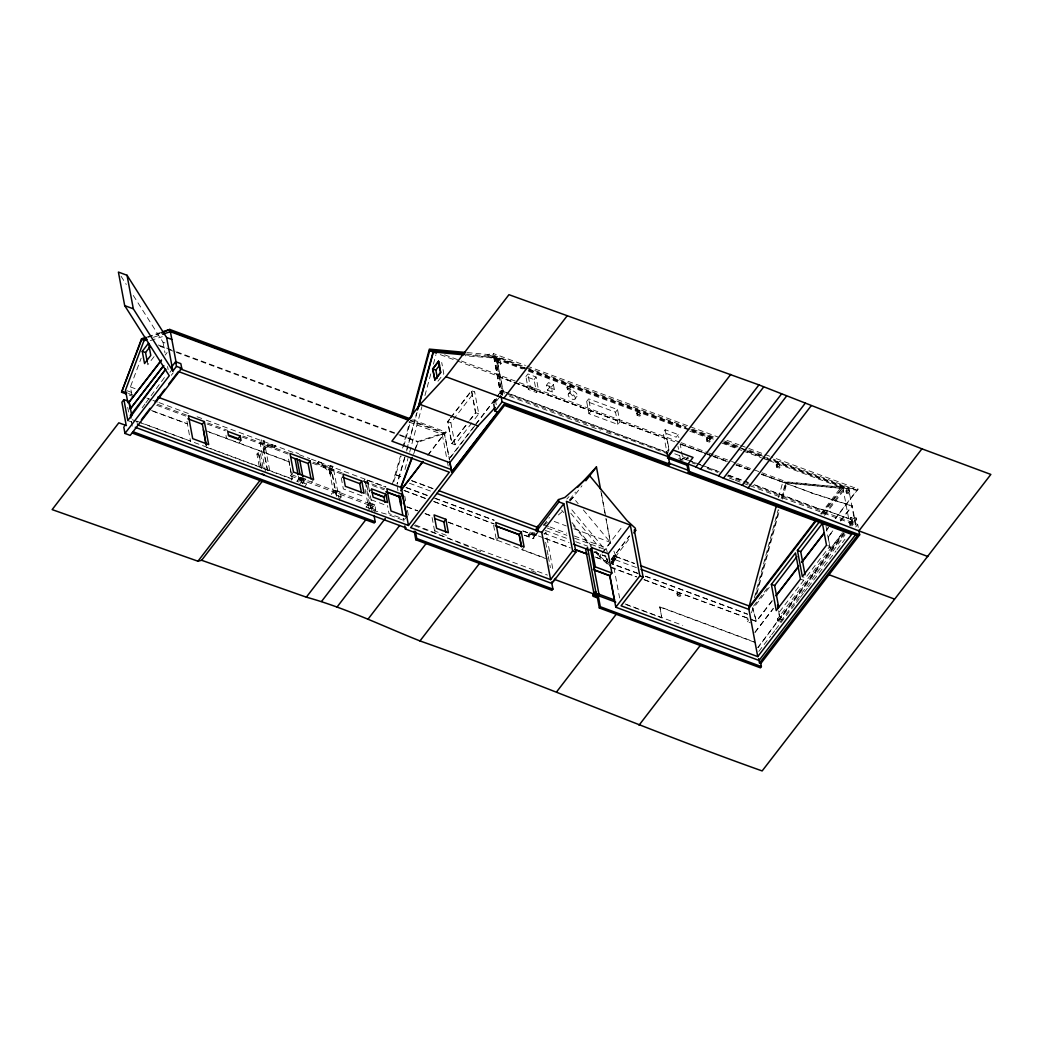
<?xml version="1.0" encoding="UTF-8"?>
<svg xmlns="http://www.w3.org/2000/svg" width="1043" height="1043" viewBox="0 0 1043 1043"><rect width="100%" height="100%" fill="white"/><g stroke="black" fill="none" stroke-linecap="round" stroke-linejoin="round"><path stroke-width="0.75" stroke-dasharray="5 3.75" d="M466.534 354.033L487.381 355.937L493.039 355.011L493.417 353.551L525.463 365.454M392.181 484.565L400.499 455.921M402.624 448.073L409.834 421.372M393.785 481.84L401.203 455.934M403.745 446.508L410.968 419.794M404.671 457.225L396.966 484.017M406.796 449.364L416.561 413.224M404.945 457.316L397.227 484.121M406.64 451.032L417.669 410.186M404.984 469.441L407.943 458.438M409.651 452.154L421.959 406.587M424.931 395.597L431.294 372.025M433.419 364.163L435.961 354.737M612.476 563.142L615.201 554.641M778.573 497.628L782.824 481.918L841.245 487.081L845.169 488.541L856.903 490.236L858.115 489.089L771.142 456.756M754.415 597.717L778.208 509.636M781.181 498.619L785.431 482.896L843.826 488.593L785.431 482.896M755.914 594.914L778.821 510.105M782.211 497.55L786.461 481.84L858.115 489.089L835.417 518.645M756.996 593.493L779.525 510.118M782.498 499.102L786.748 483.378M524.16 535.176L533.299 538.579L535.137 532.986M533.299 538.579L535.828 533.038M522.947 530.848L535.32 535.437L536.91 530.626M611.798 563.037L614.105 556.049L614.979 559.087L609.555 566.153M637.938 573.572L612.058 563.963L613.649 559.139L630.898 536.689M751.468 612.802L752.772 608.838L769.486 587.092M264.296 449.885L264.414 449.52A14.211 7.47 37.5 0 1 274.596 447.825L275.261 445.413A16.049 8.435 37.5 0 0 265.026 445.622L263.775 447.121L264.296 449.885L265.326 448.347A14.211 7.47 37.5 0 1 275.495 446.652M131.9 394.802L130.414 386.914L141.144 358.205M269.655 470.276L264.14 440.811L261.532 439.833L260.137 443.066L265.43 471.306M264.14 440.811L262.758 444.031L267.751 470.719M339.457 500.536L333.069 466.43L330.448 465.452L329.067 468.672L334.06 495.36M333.069 466.43L331.687 469.65L336.68 496.325M372.873 509.245L367.397 480.041L366.289 482.518L371.282 509.193M414.592 450.393L417.917 441.476L446.156 432.154L412.572 419.677M413.497 454.357L415.205 449.794M415.766 448.268L418.047 442.18L445.4 433.145L446.156 432.154M142.148 407.878L144.977 404.019M145.929 402.728L165.798 375.702M169.944 372.325L172.786 368.466M757.792 647.547L843.813 532.79M842.509 532.725L777.478 618.994L777.922 621.341L780.138 622.176L845.078 534.89M849.25 523.769L854.152 517.263L856.381 518.084L856.642 519.531L851.831 525.933M826.03 526.35L830.254 548.97L841.988 533.847M849.641 523.703L854.413 517.354L852.274 505.907L811.637 492.817L761.781 474.304M849.602 525.111L854.426 518.71L854.152 517.263M844.074 532.882L758.052 647.651M849.862 525.203L854.686 518.801L855.86 525.085L749.161 485.425M780.138 622.176L779.695 619.816L844.726 533.547M850.553 525.815L856.381 518.084M154.064 356.615L147.819 364.75L147.246 361.712M165.172 355.102L167.128 352.56M171.274 375.324L173.216 372.781M139.684 422.467L190.686 441.15M239.03 443.001L241.024 440.394M259.225 466.404L256.93 454.083L258.182 452.453L260.398 453.275L263.279 468.659M261.728 468.763L259.133 454.904L260.398 453.275M264.192 449.311L265.782 447.525M274.596 447.825L275.261 445.413M206.488 447.291L292.118 479.115L289.041 461.58L204.897 430.316M288.585 459.129L292.288 478.906L291.323 480.158L290.515 475.882L293.487 472.023M302.353 483.352L301.583 480.497L303.187 478.411L305.651 479.063L302.353 483.352L296.968 481.358L300.267 477.055L305.651 479.063L306.603 484.135L304.126 487.355M296.968 481.358L300.267 477.055L301.218 482.127L298.741 485.347M317.711 462.701L318.623 461.527A16.049 8.435 37.5 0 1 330.462 469.95L331.505 473.353L330.318 474.017A14.211 7.47 37.5 0 0 317.946 463.939L317.711 462.701A16.049 8.435 37.5 0 1 329.562 471.123L330.605 474.526M317.946 463.939L318.623 461.527M311.596 482.114L313.604 479.506M330.083 471.762L330.996 470.589M330.501 473.952L331.4 472.779M337.723 491.24L336.12 493.339L336.876 496.181L340.187 491.892L334.79 489.884L331.491 494.186L335.103 490.275L340.187 491.892L341.126 496.963L338.662 500.184M437.943 381.23L443.81 373.603L441.724 362.495M371.543 488.893L369.378 491.709L367.397 480.041M370.148 508.554L366.106 507.041L369.405 502.752L374.789 504.76L375.741 509.831L373.264 513.052M366.106 507.041L369.717 503.13L374.789 504.76L371.491 509.049L370.721 506.194L372.325 504.108M367.879 511.044L370.356 507.824L369.717 503.13M471.84 422.871L455.009 444.787L451.736 443.562L447.63 421.581L449.611 418.999M450.589 417.708L471.384 390.656L474.656 391.868L478.763 413.849L472.831 421.594M449.872 419.103L447.89 421.672L451.997 443.666L466.847 424.332M450.863 417.813L471.645 390.747L475.751 412.741L470.81 419.182M497.993 360.226L497.185 361.269L499.962 362.299L500.366 364.489L497.602 363.459L498.398 362.416L497.993 360.226L500.757 361.256L501.175 363.446L500.366 364.489M455.009 444.787L450.902 422.793L474.656 391.868M427.747 455.087L444.344 433.484L449.35 458.972M428.008 455.191L444.605 433.588L411.085 421.137M499.962 362.299L500.757 361.256M451.736 443.562L468.568 421.659M469.559 420.368L475.491 412.637L471.384 390.656M494.147 356.836L500.21 391.881L501.331 390.408L503.169 391.099L496.416 357.162L503.169 391.099M449.09 458.868L501.435 390.721L668.263 452.714M450.341 457.681L475.047 425.518M475.934 424.358L498.763 394.645M499.571 393.589L501.54 391.021L669.619 453.496M500.079 396.392L494.799 403.276L494.408 401.216L497.016 397.813M500.497 393.289L501.461 392.038L667.846 453.861M493.482 402.794L497.016 398.204M406.587 516.78L404.58 519.388L389 513.599L387.514 505.607M496.272 404.671L495.712 401.698L498.398 398.217M499.284 397.044L501.97 393.563M525.907 376.575L527.914 373.955L536.076 376.992L538.488 389.873L536.48 392.481L528.319 389.456L525.907 376.575L534.068 379.6L536.48 392.481M534.068 379.6L536.076 376.992M528.319 389.456L530.326 386.849L527.914 373.955M446.378 535.32L434.592 530.952L436.6 528.332M546.48 385.232L548.488 382.625L553.403 384.45L554.328 389.404L552.321 392.012L547.406 390.173L546.48 385.232L551.395 387.057L552.321 392.012M547.406 390.173L549.413 387.566L548.488 382.625M551.395 387.057L553.403 384.45M566.936 387.201L567.744 386.158L570.521 387.188L570.925 389.378L570.117 390.421L567.353 389.391L566.936 387.201L569.713 388.231L570.117 390.421M567.353 389.391L568.148 388.335L567.744 386.158M569.713 388.231L570.521 387.188M568.37 393.889L570.378 391.268M575.032 399.026A4.211 2.216 37.5 0 0 571.368 393.641A4.211 2.216 37.5 0 0 568.826 396.523A4.211 2.216 37.5 0 0 575.032 399.026L577.131 396.301A4.211 2.216 37.5 0 0 573.376 391.034A4.211 2.216 37.5 0 0 570.834 393.915A4.211 2.216 37.5 0 0 577.04 396.418M586.661 401.477L588.656 398.869L617.547 409.599L619.842 421.815L617.834 424.423L588.943 413.68L586.661 401.477L615.553 412.207L617.834 424.423M493.613 525.281L496.416 540.261L447.76 522.178M588.943 413.68L590.951 411.072L588.656 398.869M496.416 540.261L498.58 537.445M615.553 412.207L617.547 409.599M537.132 533.56L529.088 536.245L528.097 535.137L531.604 530.574M529.088 536.245L533.612 530.365M524.107 546.936L521.943 549.752L545.632 558.553M522.765 531.043L534.903 535.554L537.927 531.617M535.32 535.437L538.188 531.708M543.599 525.15L549.478 517.497M569.556 499.806L575.488 492.074M636.686 413.119L637.495 412.076L640.272 413.106L640.676 415.297L639.88 416.34L637.104 415.31L636.686 413.119L639.463 414.149L639.88 416.34M544.159 534.355L545.919 532.06L553.338 571.707M570.247 501.057L581.994 485.764M637.104 415.31L637.899 414.267L637.495 412.076M639.463 414.149L640.272 413.106M667.689 456.482L663.165 432.337L665.173 429.729L678.263 434.592L678.824 437.617M667.129 439.116L500.197 377.344L667.129 439.116L669.189 450.133M678.263 434.592L676.255 437.2L663.165 432.337M607.261 564.041L599.243 556.649L601.081 554.25M601.994 553.051L623.127 525.555M613.897 551.16L616.4 557.679L610.259 565.671L600.064 556.297L601.967 553.82M602.919 552.581L610.52 542.686L606.152 518.906M680.701 460.967L682.865 458.151L719.461 471.749M606.791 561.89L607.6 560.847L607.195 558.657L606.387 559.713L606.791 561.89L609.568 562.933M685.981 459.572L687.976 456.964L688.341 458.855L686.998 460.602M637.99 573.324L612.137 563.702L615.005 559.974L613.936 555.619L611.068 559.348L611.876 563.611M611.224 559.491L629.49 535.698M611.211 559.83L629.49 536.154M706.437 439.038L707.245 437.995L710.022 439.025L710.426 441.215L709.631 442.258L706.854 441.228L706.437 439.038L709.214 440.068L709.631 442.258M706.854 441.228L707.649 440.185L707.245 437.995M709.214 440.068L710.022 439.025M626.152 604.601L661.744 617.821L659.88 606.791L755.627 642.384M676.92 593.506L677.715 592.463L680.492 593.493L680.91 595.683L680.101 596.726L677.324 595.696L676.92 593.506L679.697 594.536L680.101 596.726M776.201 464.956L776.996 463.913L779.773 464.956L780.177 467.134L779.382 468.19L776.605 467.147L776.201 464.956L778.965 465.999L779.382 468.19M677.324 595.696L678.133 594.64L677.715 592.463M776.605 467.147L777.413 466.104L776.996 463.913M661.744 617.821L659.88 606.791M679.697 594.536L680.492 593.493M778.965 465.999L779.773 464.956M761.625 474.513L811.637 492.817M817.751 508.541L826.434 510.327L851.036 519.466L826.278 510.535L817.751 508.541L754.024 484.865M820.593 513.964L841.245 487.081M821.258 514.199L842.783 487.185L849.563 523.364M822.692 513.925L842.522 488.111M753.594 606.074L768.469 586.714M823.996 514.408L844.908 487.185L767.074 458.255M824.518 515.425L845.169 488.541L848.48 487.994L856.029 528.332M845.951 490.888L846.747 489.845L849.524 490.875L849.928 493.065L849.132 494.108L846.355 493.078L845.951 490.888L848.728 491.918L849.132 494.108M747.518 621.771L748.313 620.728L747.909 618.538L747.101 619.581L747.518 621.771L750.282 622.801M846.355 493.078L847.164 492.035L846.747 489.845M848.728 491.918L849.524 490.875M772.029 600.729L756.24 621.289L750.191 619.047M826.304 530.066L828.272 527.497M835.182 518.501L856.903 490.236L773.163 459.116M772.224 600.924L756.423 621.498L750.334 619.242M826.525 530.222L828.494 527.654M754.923 632.214L773.15 608.486M832.783 530.835L828.025 537.041L830.515 549.074M840.41 520.913L852.014 505.816M755.028 632.514L773.385 608.617M828.285 537.132L833.083 530.887M840.762 520.9L852.274 505.907M779.538 611.798L803.697 580.338L803.123 577.248M854.426 518.71L850.462 517.511L856.642 519.531M758.809 651.445L770.686 635.969M771.677 634.679L774.649 630.819M775.64 629.529L795.444 603.741M796.435 602.45L799.407 598.578M800.398 597.287L803.371 593.415M804.362 592.137L807.334 588.265M808.325 586.974L836.056 550.873M837.047 549.583L844.96 539.27M855.729 527.002L857.711 524.42L752.824 485.451M566.818 499.01L569.009 496.637M614.979 559.087L616.4 557.679M263.775 447.121L264.114 446.795A16.049 8.435 37.5 0 1 274.361 446.587M569.439 500.588L572.998 497.485L578.174 503.704M543.859 525.307L547.406 522.204M558.409 514.955L561.968 511.852M543.103 537.745L531.969 533.481L534.355 531.721M528.097 535.137L534.707 532.934M147.493 336.811L160.87 332.391M147.754 337.45L159.905 333.447M153.373 337.293L161.104 334.751M150.361 340.592L162.33 336.641M408.765 421.92L442.258 434.37L444.605 433.588L449.585 460.211M467.264 352.599L487.811 354.477L493.417 353.551M490.862 357.227L494.969 356.419L527.093 368.557M495.112 356.667L491.123 357.332L465.191 354.881M713.386 439.09L495.699 358.192L465.256 355.806M372.99 510.392L388.205 514.642L403.615 520.366M811.467 493.026L851.844 506.024M526.989 366.028L688.745 426.131M690.27 426.704L717.74 436.913M726.893 440.315L739.096 444.853M740.621 445.413L763.515 453.927M765.04 454.487L769.617 456.195M493.039 355.011L525.02 366.888M526.532 367.462L686.385 426.861M692.474 429.129L715.315 437.617M724.455 441.006L738.144 446.104M748.809 450.054L762.511 455.152M528.618 369.131L685.499 427.434M691.587 429.69L714.442 438.19M725.107 442.154L740.334 447.812M741.86 448.373L767.752 457.994M773.841 460.263L848.48 487.994M487.811 354.477L527.484 369.222M529.01 369.783L689.254 429.338M690.779 429.899L715.198 438.973M722.825 441.815L739.604 448.047M741.143 448.62L745.719 450.315M747.244 450.889L765.549 457.694M724.051 443.053L736.228 447.577M746.879 451.541L765.145 458.333M766.67 458.894L842.783 487.185M487.381 355.937L522.4 368.948M528.488 371.217L683.765 428.921M689.853 431.189L712.695 439.677M721.821 443.066L741.612 450.42M743.137 450.993L761.403 457.773M762.928 458.346L767.492 460.041M769.017 460.602L840.567 487.198M498.398 362.416L501.175 363.446M568.148 388.335L570.925 389.378M637.899 414.267L640.676 415.297M707.649 440.185L710.426 441.215M777.413 466.104L780.177 467.134M847.164 492.035L849.928 493.065M549.413 387.566L554.328 389.404M444.618 354.803L459.872 360.474M461.397 361.034L517.863 382.025M519.388 382.585L679.632 442.141M681.157 442.701L707.102 452.349M708.627 452.91L713.203 454.618M714.729 455.178L729.996 460.85M731.521 461.423L736.097 463.131M737.623 463.692L760.516 472.205M762.042 472.766L786.461 481.84M530.326 386.849L538.488 389.873M440.289 354.62L455.517 360.278M457.043 360.852L513.365 381.777M514.89 382.351L674.73 441.75M680.818 444.018L703.66 452.493M705.185 453.066L709.748 454.761M711.274 455.322L728.014 461.554M737.153 464.943L750.843 470.041M761.507 473.991L782.824 481.918M705.889 453.522L680.219 443.979L683.061 460.25L678.693 458.633M707.402 454.096L711.939 455.778M713.451 456.339L727.036 461.384M736.11 464.761L751.208 470.367M680.062 444.188L705.733 453.731M707.245 454.305L711.782 455.987M713.282 456.547L726.88 461.593M735.941 464.969L751.051 470.576M674.743 453.809L688.341 458.855M728.392 475.06L748.235 482.44M754.18 484.656L817.908 508.332M682.709 458.359L719.305 471.957M728.223 475.269L748.079 482.648M692.03 462.857L695.068 463.979M707.232 468.503L717.871 472.453M726.997 475.843L745.237 482.622M746.749 483.196L751.312 484.891M509.545 396.379L600.403 430.146M606.465 432.402L611.002 434.084M729.344 478.059L733.92 479.767M735.445 480.328L741.547 482.596M743.072 483.157L747.635 484.865M500.536 393.615L501.852 394.098L501.461 392.038M494.408 401.216L495.712 401.698M475.491 412.637L478.763 413.849M827.594 545.58L829.772 546.389L805.613 577.848L802.341 576.636M447.63 421.581L450.902 422.793M410.277 420.094L445.4 433.145M813.918 572.464L816.134 573.298M133.269 295.456L163.008 342.208L165.615 343.186M800.424 579.126L803.697 580.338M158.34 345.011L175.133 351.256M176.658 351.817L398.061 434.097M399.599 434.67L417.917 441.476M159.996 346.276L398.191 434.801M399.73 435.361L418.047 442.18M554.224 521.448L566.336 525.959M573.911 528.775L610.272 542.282L611.641 545.515M543.924 524.72L548.462 526.402M549.987 526.976L566.649 533.169M574.224 535.972L606.035 547.797L607.274 552.216M547.223 528.032L566.923 535.346M574.497 538.162L604.784 549.426L569.582 507.12M781.637 617.287L779.421 616.465L778.339 610.703M396.105 474.787L402.859 477.29M411.333 480.445L434.162 488.932M545.359 530.457L568.083 538.892M575.658 541.708L587.783 546.219M614.809 556.062L634.457 563.363M395.414 474.774L401.477 477.029M412.102 480.966L433.327 488.867M616.139 556.806L634.327 563.559M779.851 618.825L782.081 619.646M777.478 618.994L779.695 619.816M409.417 483.235L432.18 491.696M543.833 533.182L569.009 542.529M594.158 551.877L605.97 556.271M636.439 567.614L612.241 558.618L619.607 597.952M594.002 552.086L605.814 556.48M615.005 559.974L613.936 555.619M531.969 533.481L539.479 536.271M545.502 538.501L569.556 547.445M595.11 556.949L607.143 561.408M544.615 538.305L570.391 547.888M596.166 557.457L608.291 561.968M645.591 576.14L747.492 614.014M406.314 487.498L429.09 495.96M435.087 498.189L494.356 520.209M645.434 576.349L747.544 614.314M405.91 487.616L428.673 496.077M434.748 498.332L493.926 520.327M130.414 386.914L136.503 389.182M404.567 490.588L425.883 498.515M433.484 501.344L494.382 523.977M524.825 535.294L533.964 538.683M611.094 567.34L636.791 576.896M644.352 579.712L748.678 618.473M403.902 490.484L426.73 498.971M434.344 501.8L493.717 523.86M610.416 567.236L636.269 576.844M643.883 579.673L748.822 618.668M295.925 452.623L298.546 453.588M678.133 594.64L680.91 595.683M127.011 390.708L133.1 392.976M146.815 398.074L151.378 399.769M152.904 400.329L157.48 402.024M159.005 402.598L190.999 414.488M197.088 416.757L204.702 419.586M206.227 420.146L293.07 452.414M299.158 454.683L309.823 458.646M311.349 459.22L385.988 486.951M367.24 480.249L385.545 487.055M128.432 393.511L133.009 395.219M157.441 404.293L186.449 415.075M207.831 423.015L227.674 430.394M242.954 436.078L288.755 453.092M313.187 462.179L342.195 472.961M363.577 480.901L384.958 488.841M260.137 443.066L262.758 444.031M329.067 468.672L331.687 469.65M366.289 482.518L363.681 481.54L364.789 479.076L370.252 508.28M129.202 395.075L132.252 396.21M156.685 405.284L185.693 416.066M207.075 424.006L225.392 430.824M242.185 437.056L287.998 454.083M312.431 463.17L341.439 473.952M364.346 482.453L384.189 489.832M151.561 410.486L187.44 423.823L151.391 410.694M209.252 432.193L288.885 461.788M407.109 506.807L417.735 510.744M425.309 513.573L432.897 516.389M448.06 522.021L547.262 558.892M406.705 506.924L417.356 510.874M424.957 513.704L432.558 516.533M256.93 454.083L259.133 454.904M362.051 495.881L343.33 488.919L341.035 476.651M659.724 607L755.732 642.684M371.086 499.766L385.493 505.112M291.479 474.63L371.986 504.551M290.515 475.882L371.021 505.803L372.208 512.856M298.976 479.532L301.583 480.497M333.499 492.361L336.12 493.339M368.114 505.229L370.721 506.194M301.218 482.127L306.603 484.135M341.126 496.963L335.742 494.956L335.103 490.275M370.356 507.824L375.741 509.831M136.855 421.15L292.288 478.906M132.213 419.69L138.184 421.907M414.358 525.62L547.484 575.097M625.174 603.962L682.787 625.37M127.807 420.577L131.731 422.037M531.395 570.717L535.933 572.411M415.427 524.968L470.289 547.327M476.221 549.817L480.68 551.682M583.35 509.936L610.272 542.282L605.266 515.033M570.821 513.273L599.816 548.11M561.642 510.105L563.715 512.608M572.02 522.595L591.759 546.31M595.918 551.304L600.064 556.297M573.35 525.542L590.951 546.688M595.097 551.669L599.243 556.649M121.027 276.199L126.281 284.452M331.505 473.353L331.218 472.844A14.211 7.47 37.5 0 0 318.845 462.766M604.94 555.645L607.626 560.704M752.511 607.482L756.423 621.498L752.772 608.838M857.711 524.42L858.259 527.393M851.036 519.466L850.632 517.302L850.879 519.675M778.6 610.794L779.682 616.556L777.739 619.086L778.182 621.445M677.95 446.261L678.511 449.272M679.645 455.309L680.779 461.345M665.173 429.729L669.032 450.341M668.706 451.567L668.354 449.663L666.347 452.271L666.699 454.174M666.503 452.062L667.038 454.904M611.498 560.978L612.058 563.963M545.645 542.282L546.832 548.631M547.132 550.209L548.018 554.967M548.318 556.558L550.391 567.666M534.355 532.634L534.903 535.554M495.699 358.192L502.478 394.384M494.969 356.419L502.361 395.453M493.874 356.732L500.471 391.972M493.613 356.641L500.21 391.881M442.258 434.37L446.978 459.598M447.278 461.175L448.164 465.908M432.089 517.524L434.592 530.952M404.775 496.155L405.649 500.875M407.422 510.314L408.308 515.033M403.367 518.267L403.941 521.344M397.396 487.368L397.983 490.523M365.141 489.389L368.674 508.215M330.448 465.452L335.963 494.917M303.187 478.411L304.061 483.052M300.971 477.225L302.144 483.496M300.567 477.433L302.314 486.742M298.35 476.247L299.537 482.531M264.687 445.948L265.196 448.712M261.532 439.833L267.908 473.952M258.182 452.453L261.063 467.838M225.992 435.439L226.54 438.36M186.984 421.333L190.53 441.358M163.008 342.208L164.99 352.847M167.545 366.523L168.132 369.6M136.907 421.607L137.507 424.762M131.353 421.463L132.226 426.157M127.702 407.318L128.589 412.011M601.498 493.548L605.866 517.328M600.859 490.992L604.979 513.43"/><path stroke-width="1.5" d="M410.681 418.23L429.351 349.131L465.686 352.443M411.816 416.652L429.638 350.657L464.93 353.89M417.409 410.082L433.119 351.96L463.848 354.842M418.1 408.608L433.38 352.052M536.285 531.63L538.071 525.972M815.678 520.353L748.848 607.378L776.448 505.49M536.063 530.183L536.989 527.38M633.766 532.934L635.682 530.444L634.274 529.922L643.114 577.118L621.067 605.814L757.74 656.608L748.913 609.412L749.5 607.626L816.343 520.6M126.138 393.928L121.562 392.233L141.548 338.766L146.007 337.293M121.562 392.233L141.679 339.457L146.229 337.958M400.708 487.511L411.816 457.812M400.968 487.863L412.35 457.408M165.654 369.092L127.807 420.577L123.895 399.638L129.123 401.581L131.64 415.049M142.265 351.348L148.51 343.212L150.792 355.402L144.547 363.538L142.265 351.348L145.538 352.56L147.246 361.712M145.538 352.56L149.996 346.758M161.43 332.939L169.787 329.445L409.508 418.543M123.895 399.638L121.888 402.246L125.981 424.149L124.508 426.065M163.764 365.728L130.258 408.921L128.993 402.207L161.261 360.2M161.522 360.291L128.993 402.207M130.258 408.921L163.503 365.637M130.975 418.008L130.479 415.323L165.681 369.483M172.017 366.406L175.615 361.712L180.856 363.655L181.73 368.296L130.206 435.374L124.977 433.432L123.778 427.017M124.977 433.432L169.279 375.754L124.691 305.612L118.407 272.067L127.037 275.274L166.606 337.515L172.89 371.047L176.489 366.354L175.615 361.712M141.392 419.69L150.153 408.282M155.029 401.946L164.768 389.274M168.653 384.202L178.392 371.517L449.337 472.218L408.452 525.463L137.507 424.762M206.345 445.504L202.355 424.201L204.363 421.594L188.405 415.662L192.707 438.66L208.665 444.579L204.363 421.594M203.398 429.755L205.888 444.135M240.216 436.013L241.024 440.394L228.547 435.752L227.726 431.372L240.216 436.013L238.208 438.621L228.495 435.009M126.464 425.557L118.798 422.832L52.15 509.61L197.948 561.212L260.672 479.545M197.948 561.212L201.625 560.274L262.393 481.162M311.023 479.011L308.115 463.496L310.123 460.889L290.006 453.418L293.487 472.023L313.604 479.506L310.123 460.889M434.931 380.108L432.597 368.896L438.451 361.269L440.798 372.481L435.909 378.844M438.712 361.373L432.858 369L434.644 378.518M437.356 378.048L435.87 370.109L439.768 365.024M434.67 380.017L440.537 372.39L438.451 361.269M201.625 560.274L306.342 597.17C345.533 607.965 382.312 625.93 419.977 640.937C535.111 681.483 647.116 730.087 762.146 770.933L990.85 474.435L921.934 448.829L758.939 384.893L508.945 294.687L445.922 376.732L420.107 404.449L391.894 441.176L449.807 462.701L478.02 425.961L495.242 407.5M361.478 492.817L359.757 483.613L361.765 481.006L343.03 474.043L345.324 486.312L364.059 493.274L361.765 481.006M306.342 597.17L366.132 519.323M385.949 494.239L387.488 502.504L373.094 497.159L371.543 488.893L385.949 494.239L383.941 496.846L384.971 502.361M375.206 521.722L374.241 522.973L132.331 433.067L133.282 431.815L375.206 521.722L374.033 515.477M401.399 489.402L422.871 461.449M400.681 490.771L423.132 461.541M402.389 494.395L406.587 516.78L391.008 510.992L386.823 488.619L402.389 494.395L400.225 497.224L386.066 491.957M321.557 601.42L385.258 518.475M386.223 491.748L400.395 497.016L401.594 503.404L400.629 504.669L398.856 495.229M336.967 607.143L399.691 525.476M445.922 376.732L503.847 398.257L566.87 316.198M667.416 457.955L687.037 465.256L693.047 457.434L673.426 450.133L668.263 456.834L669.789 464.239L668.824 465.504L504.017 404.254L451.567 472.088L497.654 412.076L495.047 411.111L502.087 401.92L501.057 396.379M855.912 534.277L759.017 660.441L615.8 607.209L639.841 575.905L630.324 525.085L566.401 501.331L575.905 552.151L551.864 583.454L405.388 529.01L406.183 527.967L135.277 427.291M551.578 581.942L552.92 589.112L551.956 590.364L415.818 539.766L416.783 538.514L415.44 531.356M367.996 619.203L426.796 542.634M445.817 532.347L443.862 521.904L445.869 519.297L434.084 514.916L436.6 528.332L448.386 532.712L445.869 519.297M419.977 640.937L479.767 563.09M521.383 546.754L519.14 534.772L521.304 531.956L495.777 522.465L498.58 537.445L524.107 546.936L521.304 531.956M536.402 528.384L558.513 499.584L564.863 497.459L589.686 475.751L626.973 520.535L635.265 528.175L635.682 530.444M536.91 530.626L558.957 501.931L558.513 499.584M757.74 656.608L851.623 534.381L504.538 405.388L410.655 527.628L550.6 579.621L541.76 532.425L563.807 503.73L558.957 501.931M585.84 480.758L596.453 466.951L600.572 489.389M550.6 579.621L572.633 550.926L563.807 503.73M553.116 581.42L555.45 578.396M589.725 550.235L591.733 547.627L608.291 553.781L611.889 573.024L609.725 575.84L614.444 599.973M503.847 398.257L667.742 456.469L730.765 374.411M594.002 568.604L595.331 566.87L591.733 547.627M608.291 553.781L630.324 525.085M592.698 595.123L595.814 591.707L594.041 594.002M595.031 592.098L595.227 593.18L592.906 596.205L596.7 597.613L599.021 594.588L590.416 548.592M597.196 596.505L599.334 607.978L760.425 667.833L761.377 666.581L760.803 663.504L759.5 663.022L857.385 535.567L688.458 472.792L689.41 471.54L688.028 464.122M667.742 456.469L695.929 466.938L758.939 384.893M695.929 466.938L700.531 469.194L763.541 387.136M599.334 607.978L600.299 606.726L598.16 595.253M700.531 469.194L718.575 475.908L781.598 393.85M556.714 691.744L616.491 613.91M718.575 475.908L723.451 478.255L786.474 396.197M723.451 478.255L742.251 485.23L805.274 403.185M742.251 485.23L748.079 487.915L811.102 405.857M639.046 725.185L700.792 644.783M771.364 584.38L795.522 552.92L800.424 579.126L776.266 610.585L771.364 584.38L774.636 585.592L778.678 607.169M822.458 523.599L826.499 545.176L802.341 576.636L797.439 550.43L819.668 521.487M774.636 585.592L796.865 556.649M805.04 574.771L800.711 551.643L822.94 522.699M775.979 595.592L798.677 566.036M801.637 562.177L824.335 532.634M776.175 595.788L797.895 567.509M801.845 562.36L823.566 534.081M748.079 487.915L858.91 530.887L921.934 448.829M760.803 663.504L859.654 534.811L858.819 530.352M577.796 487.133L596.453 466.951M162.356 331.896L169.787 329.445M147.18 339.34L144.09 340.357L125.486 390.147L127.833 402.663M162.656 334.229L170.387 331.687L408.048 420.003M429.638 350.657L436.391 353.173M432.597 368.896L435.87 370.109M858.91 530.887L927.827 556.493M668.576 463.001L688.315 470.341M502.087 401.92L669.789 464.239M689.41 471.54L859.654 534.811M420.107 404.449L478.02 425.961M797.439 550.43L800.711 551.643M124.691 305.612L133.321 308.819L172.89 371.047M828.298 574.471L894.216 598.969M169.031 330.435L408.752 419.521M166.606 337.515L171.847 339.457M141.548 338.766L144.599 339.901M141.679 339.457L144.729 340.592M176.489 366.354L181.73 368.296M180.178 368.831L451.345 469.611M438.738 490.627L537.68 527.406M640.493 565.606L749.291 606.035M436.73 493.391L541.76 532.425M573.441 544.185L588.252 549.687M641.002 569.309L748.913 609.412M575.567 549.674L586.088 553.585M574.941 549.57L587.066 554.081M572.633 550.926L575.905 552.151M639.841 575.905L643.114 577.118M157.819 397.096L401.359 487.602L408.452 525.463M495.282 525.633L519.297 534.564L521.539 546.545M496.624 526.402L519.14 534.772M595.331 566.87L611.889 573.024M122.318 391.242L126.907 392.95M187.857 418.804L202.355 424.201M290.867 457.095L308.115 463.496M593.337 569.478L609.894 575.632L615.8 607.209M594.679 570.247L609.725 575.84M342.469 477.186L359.757 483.613M372.429 492.57L384.515 497.068M372.377 492.817L384.359 497.276M435.035 518.619L443.862 521.904M130.479 415.323L131.783 415.805M597.887 593.819L614.562 600.025M595.227 593.18L599.021 594.588M554.993 579.569L615.761 602.15M597.261 596.883L594.38 595.814L596.153 593.519L587.535 547.523L585.775 549.817L594.093 594.236M262.223 473.991L264.427 474.813M416.783 538.514L552.92 589.112M600.299 606.726L761.377 666.581M777.517 605.031L778.065 607.913M758.678 658.641L759.5 663.022M686.802 463.979L688.458 472.792M537.341 527.145L538.188 531.708L537.106 527.223M493.743 404.176L495.047 411.111M449.885 461.775L451.828 472.192M449.637 461.814L451.567 472.088M414.201 531.174L415.818 539.766M400.46 501.409L402.794 515.203M404.814 525.946L405.388 529.01M299.706 459.794L302.9 476.86M297.086 458.829L299.993 474.33M295.13 458.985L298.063 474.682M170.387 331.687L176.241 363.003M127.037 275.274L133.321 308.819"/></g></svg>
